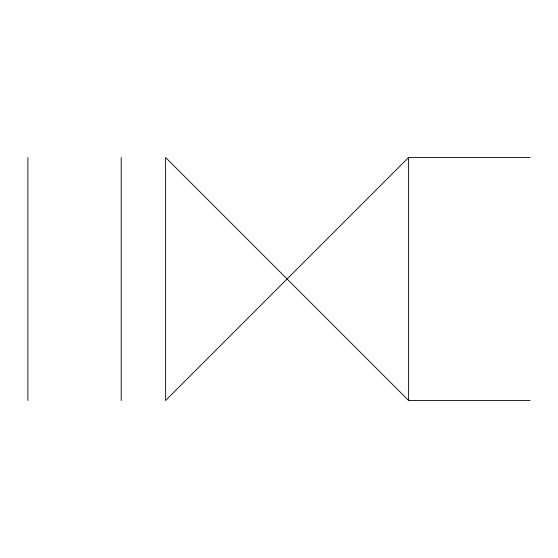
<?xml version="1.0" encoding="UTF-8"?>
<svg xmlns="http://www.w3.org/2000/svg" width="558" height="558" viewBox="0 0 558 558"><rect width="100%" height="100%" fill="white"/><g stroke="black" fill="none" stroke-linecap="round" stroke-linejoin="round"><path stroke-width="0.84" d="M530.1 157.502L408.602 157.502L165.607 400.498L165.607 157.502L408.602 400.498L530.1 400.498M408.602 157.502L408.602 400.498M121.191 157.502L121.191 400.498M27.9 157.502L27.9 400.498"/></g></svg>
